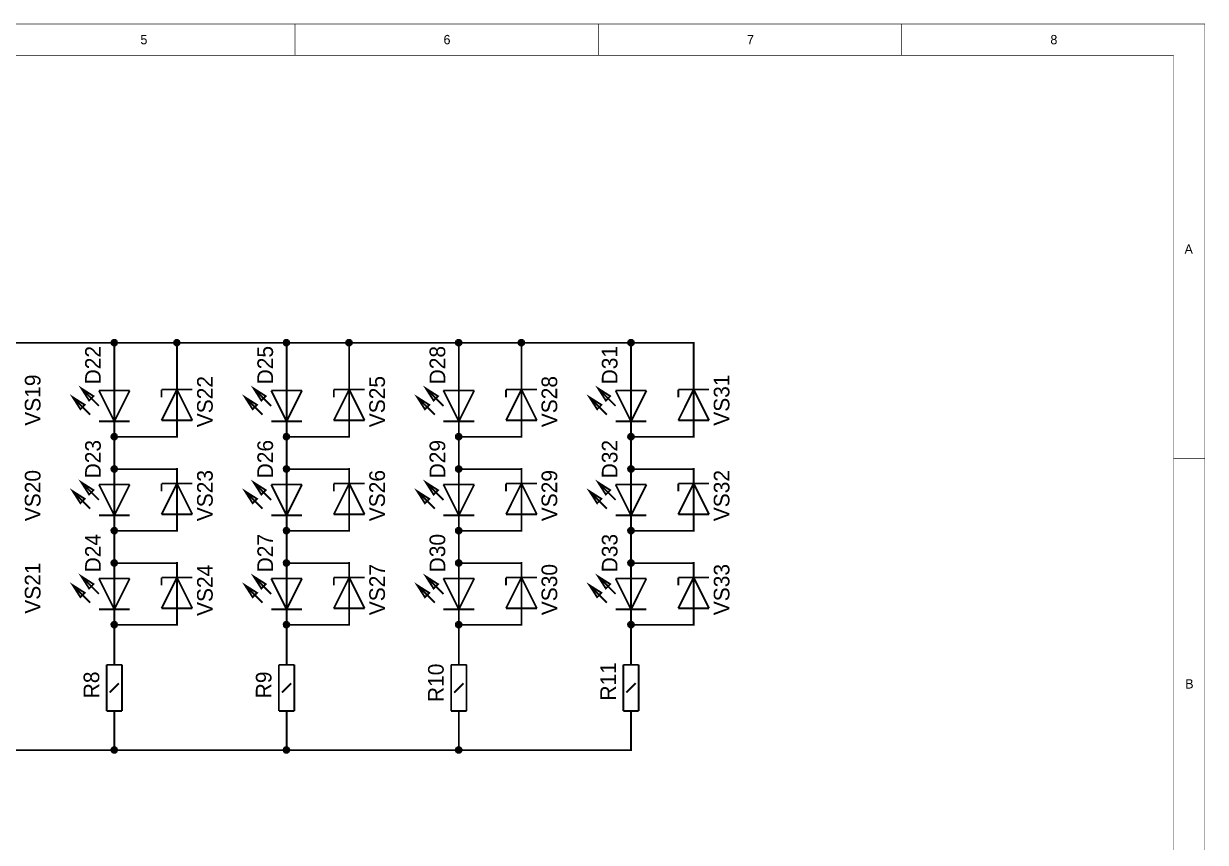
# Model space of a CAD drawing. Header units: millimetres. Extents: x 0 to 394, y 0 to 282.
# Drawn here: x 202 to 393.7, y 149.2 to 282 of the extents above; entities that cross this region are included whole.
import ezdxf

# ---------------------------------------------------------------- set-up
doc = ezdxf.new("R2010")
doc.units = ezdxf.units.MM
doc.layers.add('Sheet', color=255, linetype='Continuous')

msp = doc.modelspace()

# ---------------------------------------------------------------- linework, layer by layer
at = {"layer": 'Sheet'}
for points, const_width in [([(0, 281.94), (393.66, 281.94), (393.66, 0.04), (0, 0.04), (0, 281.94)], 0.0991), ([(246.06, 276.86), (246.06, 281.94)], 0.0991), ([(295.27, 276.86), (295.27, 281.94)], 0.0991), ([(344.49, 276.86), (344.49, 281.94)], 0.0991), ([(5.08, 276.86), (388.58, 276.86), (388.58, 5.12), (5.08, 5.12), (5.08, 276.86)], 0.0991), ([(31.34, 230.24), (49.12, 230.24), (59.28, 230.24), (77.06, 230.24), (87.22, 230.24), (105, 230.24), (115.16, 230.24), (132.94, 230.24), (143.1, 230.24), (160.88, 230.24), (171.04, 230.24), (188.82, 230.24), (198.98, 230.24), (216.76, 230.24), (226.92, 230.24), (244.7, 230.24), (254.86, 230.24), (272.64, 230.24), (282.8, 230.24), (300.58, 230.24), (310.74, 230.24), (310.74, 225.16)], 0.3), ([(216.76, 225), (216.76, 230.24)], 0.3), ([(226.92, 230.24), (226.92, 225.16)], 0.3), ([(244.7, 225), (244.7, 230.24)], 0.3), ([(254.86, 230.24), (254.86, 225.16)], 0.3), ([(272.64, 225), (272.64, 230.24)], 0.3), ([(282.8, 230.24), (282.8, 225.16)], 0.3), ([(300.58, 225), (300.58, 230.24)], 0.3), ([(216.76, 222.5), (216.76, 225)], 0.3), ([(226.92, 222.66), (226.92, 225.16)], 0.3), ([(244.7, 222.5), (244.7, 225)], 0.3), ([(254.86, 222.66), (254.86, 225.16)], 0.3), ([(272.64, 222.5), (272.64, 225)], 0.3), ([(282.8, 222.66), (282.8, 225.16)], 0.3), ([(300.58, 222.5), (300.58, 225)], 0.3), ([(310.74, 222.66), (310.74, 225.16)], 0.3), ([(214.26, 220), (211.43, 222.83)], 0.3), ([(212.67, 220.88), (211.43, 222.83)], 0.3), ([(213.38, 221.59), (211.43, 222.83)], 0.3), ([(214.26, 222.5), (219.26, 222.5)], 0.3), ([(214.26, 222.5), (216.76, 217.5)], 0.3), ([(219.26, 222.5), (216.76, 217.5)], 0.3), ([(216.76, 217.5), (216.76, 222.5)], 0.3), ([(229.42, 222.66), (224.42, 222.66)], 0.3), ([(224.42, 217.66), (226.92, 222.66)], 0.3), ([(224.42, 222.66), (224.42, 221.41)], 0.3), ([(226.92, 217.66), (226.92, 222.66)], 0.3), ([(226.92, 222.66), (229.42, 217.66)], 0.3), ([(242.2, 220), (239.37, 222.83)], 0.3), ([(240.61, 220.88), (239.37, 222.83)], 0.3), ([(241.32, 221.59), (239.37, 222.83)], 0.3), ([(242.2, 222.5), (247.2, 222.5)], 0.3), ([(242.2, 222.5), (244.7, 217.5)], 0.3), ([(247.2, 222.5), (244.7, 217.5)], 0.3), ([(244.7, 217.5), (244.7, 222.5)], 0.3), ([(257.36, 222.66), (252.36, 222.66)], 0.3), ([(252.36, 217.66), (254.86, 222.66)], 0.3), ([(252.36, 222.66), (252.36, 221.41)], 0.3), ([(254.86, 217.66), (254.86, 222.66)], 0.3), ([(254.86, 222.66), (257.36, 217.66)], 0.3), ([(270.14, 220), (267.31, 222.83)], 0.3), ([(268.55, 220.88), (267.31, 222.83)], 0.3), ([(269.26, 221.59), (267.31, 222.83)], 0.3), ([(270.14, 222.5), (275.14, 222.5)], 0.3), ([(270.14, 222.5), (272.64, 217.5)], 0.3), ([(275.14, 222.5), (272.64, 217.5)], 0.3), ([(272.64, 217.5), (272.64, 222.5)], 0.3), ([(285.3, 222.66), (280.3, 222.66)], 0.3), ([(280.3, 217.66), (282.8, 222.66)], 0.3), ([(280.3, 222.66), (280.3, 221.41)], 0.3), ([(282.8, 217.66), (282.8, 222.66)], 0.3), ([(282.8, 222.66), (285.3, 217.66)], 0.3), ([(298.08, 220), (295.25, 222.83)], 0.3), ([(296.49, 220.88), (295.25, 222.83)], 0.3), ([(297.2, 221.59), (295.25, 222.83)], 0.3), ([(298.08, 222.5), (303.08, 222.5)], 0.3), ([(298.08, 222.5), (300.58, 217.5)], 0.3), ([(303.08, 222.5), (300.58, 217.5)], 0.3), ([(300.58, 217.5), (300.58, 222.5)], 0.3), ([(313.24, 222.66), (308.24, 222.66)], 0.3), ([(308.24, 217.66), (310.74, 222.66)], 0.3), ([(308.24, 222.66), (308.24, 221.41)], 0.3), ([(310.74, 217.66), (310.74, 222.66)], 0.3), ([(310.74, 222.66), (313.24, 217.66)], 0.3), ([(212.85, 218.59), (210.02, 221.41)], 0.3), ([(211.96, 220.18), (210.02, 221.41)], 0.3), ([(211.26, 219.47), (210.02, 221.41)], 0.3), ([(240.79, 218.59), (237.96, 221.41)], 0.3), ([(239.9, 220.18), (237.96, 221.41)], 0.3), ([(239.2, 219.47), (237.96, 221.41)], 0.3), ([(268.73, 218.59), (265.9, 221.41)], 0.3), ([(267.84, 220.18), (265.9, 221.41)], 0.3), ([(267.14, 219.47), (265.9, 221.41)], 0.3), ([(296.67, 218.59), (293.84, 221.41)], 0.3), ([(295.78, 220.18), (293.84, 221.41)], 0.3), ([(295.08, 219.47), (293.84, 221.41)], 0.3), ([(214.26, 217.5), (219.26, 217.5)], 0.3), ([(216.76, 217.5), (216.76, 215)], 0.3), ([(229.42, 217.66), (224.42, 217.66)], 0.3), ([(226.92, 217.66), (226.92, 215.16)], 0.3), ([(242.2, 217.5), (247.2, 217.5)], 0.3), ([(244.7, 217.5), (244.7, 215)], 0.3), ([(257.36, 217.66), (252.36, 217.66)], 0.3), ([(254.86, 217.66), (254.86, 215.16)], 0.3), ([(270.14, 217.5), (275.14, 217.5)], 0.3), ([(272.64, 217.5), (272.64, 215)], 0.3), ([(285.3, 217.66), (280.3, 217.66)], 0.3), ([(282.8, 217.66), (282.8, 215.16)], 0.3), ([(298.08, 217.5), (303.08, 217.5)], 0.3), ([(300.58, 217.5), (300.58, 215)], 0.3), ([(313.24, 217.66), (308.24, 217.66)], 0.3), ([(310.74, 217.66), (310.74, 215.16)], 0.3), ([(226.92, 209.92), (226.92, 209.76), (216.76, 209.76), (216.76, 215), (226.92, 215), (226.92, 215.16)], 0.3), ([(254.86, 209.92), (254.86, 209.76), (244.7, 209.76), (244.7, 215), (254.86, 215), (254.86, 215.16)], 0.3), ([(282.8, 209.92), (282.8, 209.76), (272.64, 209.76), (272.64, 215), (282.8, 215), (282.8, 215.16)], 0.3), ([(310.74, 209.92), (310.74, 209.76), (300.58, 209.76), (300.58, 215), (310.74, 215), (310.74, 215.16)], 0.3), ([(388.62, 211.46), (393.7, 211.46)], 0.0991), ([(216.76, 207.26), (216.76, 209.76)], 0.3), ([(226.92, 207.42), (226.92, 209.92)], 0.3), ([(244.7, 207.26), (244.7, 209.76)], 0.3), ([(254.86, 207.42), (254.86, 209.92)], 0.3), ([(272.64, 207.26), (272.64, 209.76)], 0.3), ([(282.8, 207.42), (282.8, 209.92)], 0.3), ([(300.58, 207.26), (300.58, 209.76)], 0.3), ([(310.74, 207.42), (310.74, 209.92)], 0.3), ([(214.26, 204.76), (211.43, 207.59)], 0.3), ([(212.67, 205.64), (211.43, 207.59)], 0.3), ([(213.38, 206.35), (211.43, 207.59)], 0.3), ([(214.26, 207.26), (219.26, 207.26)], 0.3), ([(214.26, 207.26), (216.76, 202.26)], 0.3), ([(219.26, 207.26), (216.76, 202.26)], 0.3), ([(216.76, 202.26), (216.76, 207.26)], 0.3), ([(229.42, 207.42), (224.42, 207.42)], 0.3), ([(224.42, 202.42), (226.92, 207.42)], 0.3), ([(224.42, 207.42), (224.42, 206.17)], 0.3), ([(226.92, 202.42), (226.92, 207.42)], 0.3), ([(226.92, 207.42), (229.42, 202.42)], 0.3), ([(242.2, 204.76), (239.37, 207.59)], 0.3), ([(240.61, 205.64), (239.37, 207.59)], 0.3), ([(241.32, 206.35), (239.37, 207.59)], 0.3), ([(242.2, 207.26), (247.2, 207.26)], 0.3), ([(242.2, 207.26), (244.7, 202.26)], 0.3), ([(247.2, 207.26), (244.7, 202.26)], 0.3), ([(244.7, 202.26), (244.7, 207.26)], 0.3), ([(257.36, 207.42), (252.36, 207.42)], 0.3), ([(252.36, 202.42), (254.86, 207.42)], 0.3), ([(252.36, 207.42), (252.36, 206.17)], 0.3), ([(254.86, 202.42), (254.86, 207.42)], 0.3), ([(254.86, 207.42), (257.36, 202.42)], 0.3), ([(270.14, 204.76), (267.31, 207.59)], 0.3), ([(268.55, 205.64), (267.31, 207.59)], 0.3), ([(269.26, 206.35), (267.31, 207.59)], 0.3), ([(270.14, 207.26), (275.14, 207.26)], 0.3), ([(270.14, 207.26), (272.64, 202.26)], 0.3), ([(275.14, 207.26), (272.64, 202.26)], 0.3), ([(272.64, 202.26), (272.64, 207.26)], 0.3), ([(285.3, 207.42), (280.3, 207.42)], 0.3), ([(280.3, 202.42), (282.8, 207.42)], 0.3), ([(280.3, 207.42), (280.3, 206.17)], 0.3), ([(282.8, 202.42), (282.8, 207.42)], 0.3), ([(282.8, 207.42), (285.3, 202.42)], 0.3), ([(298.08, 204.76), (295.25, 207.59)], 0.3), ([(296.49, 205.64), (295.25, 207.59)], 0.3), ([(297.2, 206.35), (295.25, 207.59)], 0.3), ([(298.08, 207.26), (303.08, 207.26)], 0.3), ([(298.08, 207.26), (300.58, 202.26)], 0.3), ([(303.08, 207.26), (300.58, 202.26)], 0.3), ([(300.58, 202.26), (300.58, 207.26)], 0.3), ([(313.24, 207.42), (308.24, 207.42)], 0.3), ([(308.24, 202.42), (310.74, 207.42)], 0.3), ([(308.24, 207.42), (308.24, 206.17)], 0.3), ([(310.74, 202.42), (310.74, 207.42)], 0.3), ([(310.74, 207.42), (313.24, 202.42)], 0.3), ([(212.85, 203.35), (210.02, 206.17)], 0.3), ([(211.96, 204.94), (210.02, 206.17)], 0.3), ([(211.26, 204.23), (210.02, 206.17)], 0.3), ([(240.79, 203.35), (237.96, 206.17)], 0.3), ([(239.9, 204.94), (237.96, 206.17)], 0.3), ([(239.2, 204.23), (237.96, 206.17)], 0.3), ([(268.73, 203.35), (265.9, 206.17)], 0.3), ([(267.84, 204.94), (265.9, 206.17)], 0.3), ([(267.14, 204.23), (265.9, 206.17)], 0.3), ([(296.67, 203.35), (293.84, 206.17)], 0.3), ([(295.78, 204.94), (293.84, 206.17)], 0.3), ([(295.08, 204.23), (293.84, 206.17)], 0.3), ([(214.26, 202.26), (219.26, 202.26)], 0.3), ([(216.76, 202.26), (216.76, 199.76)], 0.3), ([(229.42, 202.42), (224.42, 202.42)], 0.3), ([(226.92, 202.42), (226.92, 199.92)], 0.3), ([(242.2, 202.26), (247.2, 202.26)], 0.3), ([(244.7, 202.26), (244.7, 199.76)], 0.3), ([(257.36, 202.42), (252.36, 202.42)], 0.3), ([(254.86, 202.42), (254.86, 199.92)], 0.3), ([(270.14, 202.26), (275.14, 202.26)], 0.3), ([(272.64, 202.26), (272.64, 199.76)], 0.3), ([(285.3, 202.42), (280.3, 202.42)], 0.3), ([(282.8, 202.42), (282.8, 199.92)], 0.3), ([(298.08, 202.26), (303.08, 202.26)], 0.3), ([(300.58, 202.26), (300.58, 199.76)], 0.3), ([(313.24, 202.42), (308.24, 202.42)], 0.3), ([(310.74, 202.42), (310.74, 199.92)], 0.3), ([(226.92, 194.68), (226.92, 194.52), (216.76, 194.52), (216.76, 199.76), (226.92, 199.76), (226.92, 199.92)], 0.3), ([(254.86, 194.68), (254.86, 194.52), (244.7, 194.52), (244.7, 199.76), (254.86, 199.76), (254.86, 199.92)], 0.3), ([(282.8, 194.68), (282.8, 194.52), (272.64, 194.52), (272.64, 199.76), (282.8, 199.76), (282.8, 199.92)], 0.3), ([(310.74, 199.92), (310.74, 199.76), (300.58, 199.76), (300.58, 194.52), (300.58, 194.52)], 0.3), ([(216.76, 192.02), (216.76, 194.52)], 0.3), ([(226.92, 192.18), (226.92, 194.68)], 0.3), ([(244.7, 192.02), (244.7, 194.52)], 0.3), ([(254.86, 192.18), (254.86, 194.68)], 0.3), ([(272.64, 192.02), (272.64, 194.52)], 0.3), ([(282.8, 192.18), (282.8, 194.68)], 0.3), ([(310.74, 194.68), (310.74, 194.52), (300.58, 194.52)], 0.3), ([(300.58, 192.02), (300.58, 194.52)], 0.3), ([(310.74, 192.18), (310.74, 194.68)], 0.3), ([(214.26, 189.52), (211.43, 192.35)], 0.3), ([(212.67, 190.4), (211.43, 192.35)], 0.3), ([(213.38, 191.11), (211.43, 192.35)], 0.3), ([(214.26, 192.02), (219.26, 192.02)], 0.3), ([(214.26, 192.02), (216.76, 187.02)], 0.3), ([(219.26, 192.02), (216.76, 187.02)], 0.3), ([(216.76, 187.02), (216.76, 192.02)], 0.3), ([(229.42, 192.18), (224.42, 192.18)], 0.3), ([(224.42, 187.18), (226.92, 192.18)], 0.3), ([(224.42, 192.18), (224.42, 190.93)], 0.3), ([(226.92, 187.18), (226.92, 192.18)], 0.3), ([(226.92, 192.18), (229.42, 187.18)], 0.3), ([(242.2, 189.52), (239.37, 192.35)], 0.3), ([(240.61, 190.4), (239.37, 192.35)], 0.3), ([(241.32, 191.11), (239.37, 192.35)], 0.3), ([(242.2, 192.02), (247.2, 192.02)], 0.3), ([(242.2, 192.02), (244.7, 187.02)], 0.3), ([(247.2, 192.02), (244.7, 187.02)], 0.3), ([(244.7, 187.02), (244.7, 192.02)], 0.3), ([(257.36, 192.18), (252.36, 192.18)], 0.3), ([(252.36, 187.18), (254.86, 192.18)], 0.3), ([(252.36, 192.18), (252.36, 190.93)], 0.3), ([(254.86, 187.18), (254.86, 192.18)], 0.3), ([(254.86, 192.18), (257.36, 187.18)], 0.3), ([(270.14, 189.52), (267.31, 192.35)], 0.3), ([(268.55, 190.4), (267.31, 192.35)], 0.3), ([(269.26, 191.11), (267.31, 192.35)], 0.3), ([(270.14, 192.02), (275.14, 192.02)], 0.3), ([(270.14, 192.02), (272.64, 187.02)], 0.3), ([(275.14, 192.02), (272.64, 187.02)], 0.3), ([(272.64, 187.02), (272.64, 192.02)], 0.3), ([(285.3, 192.18), (280.3, 192.18)], 0.3), ([(280.3, 187.18), (282.8, 192.18)], 0.3), ([(280.3, 192.18), (280.3, 190.93)], 0.3), ([(282.8, 187.18), (282.8, 192.18)], 0.3), ([(282.8, 192.18), (285.3, 187.18)], 0.3), ([(298.08, 189.52), (295.25, 192.35)], 0.3), ([(296.49, 190.4), (295.25, 192.35)], 0.3), ([(297.2, 191.11), (295.25, 192.35)], 0.3), ([(298.08, 192.02), (303.08, 192.02)], 0.3), ([(298.08, 192.02), (300.58, 187.02)], 0.3), ([(303.08, 192.02), (300.58, 187.02)], 0.3), ([(300.58, 187.02), (300.58, 192.02)], 0.3), ([(313.24, 192.18), (308.24, 192.18)], 0.3), ([(308.24, 187.18), (310.74, 192.18)], 0.3), ([(308.24, 192.18), (308.24, 190.93)], 0.3), ([(310.74, 187.18), (310.74, 192.18)], 0.3), ([(310.74, 192.18), (313.24, 187.18)], 0.3), ([(212.85, 188.11), (210.02, 190.93)], 0.3), ([(211.96, 189.7), (210.02, 190.93)], 0.3), ([(211.26, 188.99), (210.02, 190.93)], 0.3), ([(240.79, 188.11), (237.96, 190.93)], 0.3), ([(239.9, 189.7), (237.96, 190.93)], 0.3), ([(239.2, 188.99), (237.96, 190.93)], 0.3), ([(268.73, 188.11), (265.9, 190.93)], 0.3), ([(267.84, 189.7), (265.9, 190.93)], 0.3), ([(267.14, 188.99), (265.9, 190.93)], 0.3), ([(296.67, 188.11), (293.84, 190.93)], 0.3), ([(295.78, 189.7), (293.84, 190.93)], 0.3), ([(295.08, 188.99), (293.84, 190.93)], 0.3), ([(214.26, 187.02), (219.26, 187.02)], 0.3), ([(216.76, 187.02), (216.76, 184.52)], 0.3), ([(229.42, 187.18), (224.42, 187.18)], 0.3), ([(226.92, 187.18), (226.92, 184.68)], 0.3), ([(242.2, 187.02), (247.2, 187.02)], 0.3), ([(244.7, 187.02), (244.7, 184.52)], 0.3), ([(257.36, 187.18), (252.36, 187.18)], 0.3), ([(254.86, 187.18), (254.86, 184.68)], 0.3), ([(270.14, 187.02), (275.14, 187.02)], 0.3), ([(272.64, 187.02), (272.64, 184.52)], 0.3), ([(285.3, 187.18), (280.3, 187.18)], 0.3), ([(282.8, 187.18), (282.8, 184.68)], 0.3), ([(298.08, 187.02), (303.08, 187.02)], 0.3), ([(300.58, 187.02), (300.58, 184.52)], 0.3), ([(313.24, 187.18), (308.24, 187.18)], 0.3), ([(310.74, 187.18), (310.74, 184.68)], 0.3), ([(226.92, 184.68), (226.92, 184.52), (216.76, 184.52), (216.76, 179.28)], 0.3), ([(254.86, 184.68), (254.86, 184.52), (244.7, 184.52), (244.7, 179.28)], 0.3), ([(282.8, 184.68), (282.8, 184.52), (272.64, 184.52), (272.64, 179.28)], 0.3), ([(310.74, 184.68), (310.74, 184.52), (300.58, 184.52), (300.58, 179.28)], 0.3), ([(216.76, 178.03), (216.76, 179.28)], 0.3), ([(244.7, 178.03), (244.7, 179.28)], 0.3), ([(272.64, 178.03), (272.64, 179.28)], 0.3), ([(300.58, 178.03), (300.58, 179.28)], 0.3), ([(215.51, 170.53), (215.51, 178.03)], 0.3), ([(215.51, 178.03), (218.01, 178.03)], 0.3), ([(218.01, 178.03), (218.01, 170.53)], 0.3), ([(243.45, 170.53), (243.45, 178.03)], 0.3), ([(243.45, 178.03), (245.95, 178.03)], 0.3), ([(245.95, 178.03), (245.95, 170.53)], 0.3), ([(271.39, 170.53), (271.39, 178.03)], 0.3), ([(271.39, 178.03), (273.89, 178.03)], 0.3), ([(273.89, 178.03), (273.89, 170.53)], 0.3), ([(299.33, 170.53), (299.33, 178.03)], 0.3), ([(299.33, 178.03), (301.83, 178.03)], 0.3), ([(301.83, 178.03), (301.83, 170.53)], 0.3), ([(216.01, 173.53), (217.51, 175.03)], 0.3), ([(243.95, 173.53), (245.45, 175.03)], 0.3), ([(271.89, 173.53), (273.39, 175.03)], 0.3), ([(299.83, 173.53), (301.33, 175.03)], 0.3), ([(218.01, 170.53), (215.51, 170.53)], 0.3), ([(216.76, 170.53), (216.76, 169.28)], 0.3), ([(245.95, 170.53), (243.45, 170.53)], 0.3), ([(244.7, 170.53), (244.7, 169.28)], 0.3), ([(273.89, 170.53), (271.39, 170.53)], 0.3), ([(272.64, 170.53), (272.64, 169.28)], 0.3), ([(301.83, 170.53), (299.33, 170.53)], 0.3), ([(300.58, 170.53), (300.58, 169.28)], 0.3), ([(300.58, 169.28), (300.58, 164.2), (272.64, 164.2), (244.7, 164.2), (216.76, 164.2), (188.82, 164.2), (160.88, 164.2), (132.94, 164.2), (105, 164.2), (77.06, 164.2), (49.12, 164.2), (21.18, 164.2), (21.18, 169.28)], 0.3), ([(216.76, 169.28), (216.76, 164.2)], 0.3), ([(244.7, 169.28), (244.7, 164.2)], 0.3), ([(272.64, 169.28), (272.64, 164.2)], 0.3)]:
    msp.add_lwpolyline(points, dxfattribs=dict(at, const_width=const_width))
at = {"layer": 'Sheet', "const_width": 0.508}
for points in [[(216.51, 230.24, 1), (217.01, 230.24, 1)], [(226.67, 230.24, 1), (227.17, 230.24, 1)], [(244.45, 230.24, 1), (244.95, 230.24, 1)], [(254.61, 230.24, 1), (255.11, 230.24, 1)], [(272.39, 230.24, 1), (272.89, 230.24, 1)], [(282.55, 230.24, 1), (283.05, 230.24, 1)], [(300.33, 230.24, 1), (300.83, 230.24, 1)], [(216.51, 215, 1), (217.01, 215, 1)], [(244.45, 215, 1), (244.95, 215, 1)], [(272.39, 215, 1), (272.89, 215, 1)], [(300.33, 215, 1), (300.83, 215, 1)], [(216.51, 209.76, 1), (217.01, 209.76, 1)], [(244.45, 209.76, 1), (244.95, 209.76, 1)], [(272.39, 209.76, 1), (272.89, 209.76, 1)], [(300.33, 209.76, 1), (300.83, 209.76, 1)], [(216.51, 199.76, 1), (217.01, 199.76, 1)], [(244.45, 199.76, 1), (244.95, 199.76, 1)], [(272.39, 199.76, 1), (272.89, 199.76, 1)], [(300.33, 199.76, 1), (300.83, 199.76, 1)], [(216.51, 194.52, 1), (217.01, 194.52, 1)], [(244.45, 194.52, 1), (244.95, 194.52, 1)], [(272.39, 194.52, 1), (272.89, 194.52, 1)], [(300.33, 194.52, 1), (300.83, 194.52, 1)], [(216.51, 184.52, 1), (217.01, 184.52, 1)], [(244.45, 184.52, 1), (244.95, 184.52, 1)], [(272.39, 184.52, 1), (272.89, 184.52, 1)], [(300.33, 184.52, 1), (300.83, 184.52, 1)], [(216.51, 164.2, 1), (217.01, 164.2, 1)], [(244.45, 164.2, 1), (244.95, 164.2, 1)], [(272.39, 164.2, 1), (272.89, 164.2, 1)]]:
    msp.add_lwpolyline(points, format="xyb", close=True, dxfattribs=at)
at = {"layer": 'Sheet', "const_width": 0.3}
for points in [[(213.38, 221.59), (212.67, 220.88), (211.43, 222.83), (213.38, 221.59)], [(211.43, 222.83), (212.67, 220.88), (213.38, 221.59), (211.43, 222.83)], [(241.32, 221.59), (240.61, 220.88), (239.37, 222.83), (241.32, 221.59)], [(239.37, 222.83), (240.61, 220.88), (241.32, 221.59), (239.37, 222.83)], [(269.26, 221.59), (268.55, 220.88), (267.31, 222.83), (269.26, 221.59)], [(267.31, 222.83), (268.55, 220.88), (269.26, 221.59), (267.31, 222.83)], [(297.2, 221.59), (296.49, 220.88), (295.25, 222.83), (297.2, 221.59)], [(295.25, 222.83), (296.49, 220.88), (297.2, 221.59), (295.25, 222.83)], [(211.96, 220.18), (211.26, 219.47), (210.02, 221.41), (211.96, 220.18)], [(210.02, 221.41), (211.26, 219.47), (211.96, 220.18), (210.02, 221.41)], [(239.9, 220.18), (239.2, 219.47), (237.96, 221.41), (239.9, 220.18)], [(237.96, 221.41), (239.2, 219.47), (239.9, 220.18), (237.96, 221.41)], [(267.84, 220.18), (267.14, 219.47), (265.9, 221.41), (267.84, 220.18)], [(265.9, 221.41), (267.14, 219.47), (267.84, 220.18), (265.9, 221.41)], [(295.78, 220.18), (295.08, 219.47), (293.84, 221.41), (295.78, 220.18)], [(293.84, 221.41), (295.08, 219.47), (295.78, 220.18), (293.84, 221.41)], [(213.38, 206.35), (212.67, 205.64), (211.43, 207.59), (213.38, 206.35)], [(211.43, 207.59), (212.67, 205.64), (213.38, 206.35), (211.43, 207.59)], [(241.32, 206.35), (240.61, 205.64), (239.37, 207.59), (241.32, 206.35)], [(239.37, 207.59), (240.61, 205.64), (241.32, 206.35), (239.37, 207.59)], [(269.26, 206.35), (268.55, 205.64), (267.31, 207.59), (269.26, 206.35)], [(267.31, 207.59), (268.55, 205.64), (269.26, 206.35), (267.31, 207.59)], [(297.2, 206.35), (296.49, 205.64), (295.25, 207.59), (297.2, 206.35)], [(295.25, 207.59), (296.49, 205.64), (297.2, 206.35), (295.25, 207.59)], [(211.96, 204.94), (211.26, 204.23), (210.02, 206.17), (211.96, 204.94)], [(210.02, 206.17), (211.26, 204.23), (211.96, 204.94), (210.02, 206.17)], [(239.9, 204.94), (239.2, 204.23), (237.96, 206.17), (239.9, 204.94)], [(237.96, 206.17), (239.2, 204.23), (239.9, 204.94), (237.96, 206.17)], [(267.84, 204.94), (267.14, 204.23), (265.9, 206.17), (267.84, 204.94)], [(265.9, 206.17), (267.14, 204.23), (267.84, 204.94), (265.9, 206.17)], [(295.78, 204.94), (295.08, 204.23), (293.84, 206.17), (295.78, 204.94)], [(293.84, 206.17), (295.08, 204.23), (295.78, 204.94), (293.84, 206.17)], [(213.38, 191.11), (212.67, 190.4), (211.43, 192.35), (213.38, 191.11)], [(211.43, 192.35), (212.67, 190.4), (213.38, 191.11), (211.43, 192.35)], [(241.32, 191.11), (240.61, 190.4), (239.37, 192.35), (241.32, 191.11)], [(239.37, 192.35), (240.61, 190.4), (241.32, 191.11), (239.37, 192.35)], [(269.26, 191.11), (268.55, 190.4), (267.31, 192.35), (269.26, 191.11)], [(267.31, 192.35), (268.55, 190.4), (269.26, 191.11), (267.31, 192.35)], [(297.2, 191.11), (296.49, 190.4), (295.25, 192.35), (297.2, 191.11)], [(295.25, 192.35), (296.49, 190.4), (297.2, 191.11), (295.25, 192.35)], [(211.96, 189.7), (211.26, 188.99), (210.02, 190.93), (211.96, 189.7)], [(210.02, 190.93), (211.26, 188.99), (211.96, 189.7), (210.02, 190.93)], [(239.9, 189.7), (239.2, 188.99), (237.96, 190.93), (239.9, 189.7)], [(237.96, 190.93), (239.2, 188.99), (239.9, 189.7), (237.96, 190.93)], [(267.84, 189.7), (267.14, 188.99), (265.9, 190.93), (267.84, 189.7)], [(265.9, 190.93), (267.14, 188.99), (267.84, 189.7), (265.9, 190.93)], [(295.78, 189.7), (295.08, 188.99), (293.84, 190.93), (295.78, 189.7)], [(293.84, 190.93), (295.08, 188.99), (295.78, 189.7), (293.84, 190.93)]]:
    msp.add_lwpolyline(points, close=True, dxfattribs=at)
at = {"layer": 'Sheet'}
for centre, ratio in [((216.74, 230.26), 0.999922), ((216.74, 230.26), 0.999922), ((216.74, 230.26), 0.999922), ((216.74, 230.26), 0.999922), ((226.9, 230.26), 0.999922), ((226.9, 230.26), 0.999922), ((226.9, 230.26), 0.999922), ((226.9, 230.26), 0.999922), ((244.68, 230.26), 0.999922), ((244.68, 230.26), 0.999922), ((244.68, 230.26), 0.999922), ((244.68, 230.26), 0.999922), ((254.84, 230.26), 0.999922), ((254.84, 230.26), 0.999922), ((254.84, 230.26), 0.999922), ((254.84, 230.26), 0.999922), ((272.62, 230.26), 0.999922), ((272.62, 230.26), 0.999922), ((272.62, 230.26), 0.999922), ((272.62, 230.26), 0.999922), ((282.78, 230.26), 0.999922), ((282.78, 230.26), 0.999922), ((282.78, 230.26), 0.999922), ((282.78, 230.26), 0.999922), ((300.56, 230.26), 0.999901), ((300.56, 230.26), 0.999901), ((300.56, 230.26), 0.999901), ((300.56, 230.26), 0.999901), ((216.74, 215.02), 0.999922), ((216.74, 215.02), 0.999922), ((216.74, 215.02), 0.999922), ((216.74, 215.02), 0.999922), ((216.74, 215.02), 0.999922), ((244.68, 215.02), 0.999922), ((244.68, 215.02), 0.999922), ((244.68, 215.02), 0.999922), ((244.68, 215.02), 0.999922), ((244.68, 215.02), 0.999922), ((272.62, 215.02), 0.999922), ((272.62, 215.02), 0.999922), ((272.62, 215.02), 0.999922), ((272.62, 215.02), 0.999922), ((272.62, 215.02), 0.999922), ((300.56, 215.02), 0.999901), ((300.56, 215.02), 0.999901), ((300.56, 215.02), 0.999901), ((300.56, 215.02), 0.999901), ((300.56, 215.02), 0.999901), ((216.74, 209.78), 0.999922), ((216.74, 209.78), 0.999922), ((216.74, 209.78), 0.999922), ((216.74, 209.78), 0.999922), ((216.74, 209.78), 0.999922), ((244.68, 209.78), 0.999922), ((244.68, 209.78), 0.999922), ((244.68, 209.78), 0.999922), ((244.68, 209.78), 0.999922), ((244.68, 209.78), 0.999922), ((272.62, 209.78), 0.999922), ((272.62, 209.78), 0.999922), ((272.62, 209.78), 0.999922), ((272.62, 209.78), 0.999922), ((272.62, 209.78), 0.999922), ((300.56, 209.78), 0.999901), ((300.56, 209.78), 0.999901), ((300.56, 209.78), 0.999901), ((300.56, 209.78), 0.999901), ((300.56, 209.78), 0.999901), ((216.74, 199.78), 0.999922), ((216.74, 199.78), 0.999922), ((216.74, 199.78), 0.999922), ((216.74, 199.78), 0.999922), ((216.74, 199.78), 0.999922), ((244.68, 199.78), 0.999922), ((244.68, 199.78), 0.999922), ((244.68, 199.78), 0.999922), ((244.68, 199.78), 0.999922), ((244.68, 199.78), 0.999922), ((272.62, 199.78), 0.999922), ((272.62, 199.78), 0.999922), ((272.62, 199.78), 0.999922), ((272.62, 199.78), 0.999922), ((272.62, 199.78), 0.999922), ((300.56, 199.78), 0.999901), ((300.56, 199.78), 0.999901), ((300.56, 199.78), 0.999901), ((300.56, 199.78), 0.999901), ((300.56, 199.78), 0.999901), ((216.74, 194.54), 0.999927), ((216.74, 194.54), 0.999927), ((216.74, 194.54), 0.999927), ((216.74, 194.54), 0.999927), ((216.74, 194.54), 0.999927), ((244.68, 194.54), 0.999927), ((244.68, 194.54), 0.999927), ((244.68, 194.54), 0.999927), ((244.68, 194.54), 0.999927), ((244.68, 194.54), 0.999927), ((272.62, 194.54), 0.999927), ((272.62, 194.54), 0.999927), ((272.62, 194.54), 0.999927), ((272.62, 194.54), 0.999927), ((272.62, 194.54), 0.999927), ((300.56, 194.54), 0.999906), ((300.56, 194.54), 0.999906), ((300.56, 194.54), 0.999906), ((300.56, 194.54), 0.999906), ((300.56, 194.54), 0.999906), ((300.56, 194.54), 0.999906), ((300.56, 194.54), 0.999906), ((216.74, 184.54), 0.999917), ((216.74, 184.54), 0.999917), ((216.74, 184.54), 0.999917), ((216.74, 184.54), 0.999917), ((216.74, 184.54), 0.999917), ((244.68, 184.54), 0.999917), ((244.68, 184.54), 0.999917), ((244.68, 184.54), 0.999917), ((244.68, 184.54), 0.999917), ((244.68, 184.54), 0.999917), ((272.62, 184.54), 0.999917), ((272.62, 184.54), 0.999917), ((272.62, 184.54), 0.999917), ((272.62, 184.54), 0.999917), ((272.62, 184.54), 0.999917), ((300.56, 184.54), 0.999896), ((300.56, 184.54), 0.999896), ((300.56, 184.54), 0.999896), ((300.56, 184.54), 0.999896), ((300.56, 184.54), 0.999896), ((216.74, 164.22), 0.999927), ((216.74, 164.22), 0.999927), ((216.74, 164.22), 0.999927), ((216.74, 164.22), 0.999927), ((244.68, 164.22), 0.999927), ((244.68, 164.22), 0.999927), ((244.68, 164.22), 0.999927), ((244.68, 164.22), 0.999927), ((272.62, 164.22), 0.999927), ((272.62, 164.22), 0.999927), ((272.62, 164.22), 0.999927), ((272.62, 164.22), 0.999927)]:
    msp.add_ellipse(centre, major_axis=(0, 0.487), ratio=ratio, dxfattribs=at)

# ---------------------------------------------------------------- texts
for s, p in [('5', (220.99, 278.64)), ('6', (270.16, 278.64)), ('7', (319.39, 278.64)), ('8', (368.61, 278.64)), ('A', (390.37, 244.67)), ('B', (390.48, 174.18))]:
    msp.add_text(s, height=1.52, dxfattribs=at).set_placement(p)
for s, p in [('D22', (214.56, 223.5)), ('D25', (242.5, 223.5)), ('D28', (270.44, 223.5)), ('D31', (298.38, 223.5)), ('VS19', (204.78, 216.79)), ('VS22', (232.72, 216.55)), ('VS25', (260.66, 216.55)), ('VS28', (288.6, 216.55)), ('VS31', (316.54, 216.79)), ('D23', (214.56, 208.26)), ('D26', (242.5, 208.26)), ('D29', (270.44, 208.26)), ('D32', (298.38, 208.26)), ('VS20', (204.78, 201.31)), ('VS23', (232.72, 201.31)), ('VS26', (260.66, 201.31)), ('VS29', (288.6, 201.31)), ('VS32', (316.54, 201.31)), ('D24', (214.56, 193.02)), ('D27', (242.5, 193.02)), ('D30', (270.44, 193.02)), ('D33', (298.38, 193.02)), ('VS21', (204.78, 186.31)), ('VS24', (232.72, 185.95)), ('VS27', (260.66, 186.07)), ('VS30', (288.6, 186.07)), ('VS33', (316.54, 186.07)), ('R11', (298.13, 172.23)), ('R8', (214.31, 172.6)), ('R9', (242.25, 172.6)), ('R10', (270.19, 171.99))]:
    msp.add_text(s, height=2.54, rotation=90, dxfattribs=at).set_placement(p)

doc.saveas('drawing.dxf')
